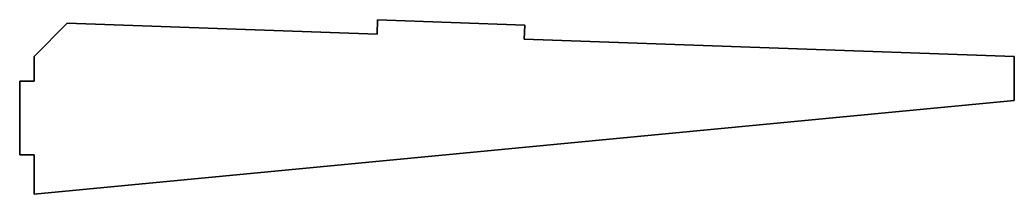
# Model space of a CAD drawing. Header units: inches. Extents: x 0 to 203, y 0 to 35.
import ezdxf

# ---------------------------------------------------------------- set-up
doc = ezdxf.new("R2010")
doc.units = ezdxf.units.IN
doc.header["$MEASUREMENT"] = 0
doc.layers.add('SIMUMAK Visible (ISO)', color=7, linetype='Continuous', lineweight=35)

# ---------------------------------------------------------------- blocks, each defined once
blk = doc.blocks.new('SIL-028-RCSV-01_Sheet_2_SIL-028-RCSV-01')
at = {"layer": 'SIMUMAK Visible (ISO)'}
for p, q in [((-91.73, 17.04), (-98.49, 10.27)), ((-91.73, 17.04), (-28.53, 14.83)), ((-28.53, 14.83), (-28.43, 17.73)), ((-28.43, 17.73), (1.57, 16.68)), ((1.57, 16.68), (1.47, 13.78)), ((1.47, 13.78), (101.39, 10.29)), ((-98.49, 5.27), (-98.49, 10.27)), ((101.39, 10.29), (101.39, 1.32)), ((-101.39, 5.27), (-98.49, 5.27)), ((-101.39, -9.73), (-101.39, 5.27)), ((101.39, 1.32), (-98.49, -17.73)), ((-98.49, -9.73), (-101.39, -9.73)), ((-98.49, -17.73), (-98.49, -9.73))]:
    blk.add_line(p, q, dxfattribs=at)

msp = doc.modelspace()

# ---------------------------------------------------------------- block references
msp.add_blockref('SIL-028-RCSV-01_Sheet_2_SIL-028-RCSV-01', (101.39, 17.73))

doc.saveas('drawing.dxf')
